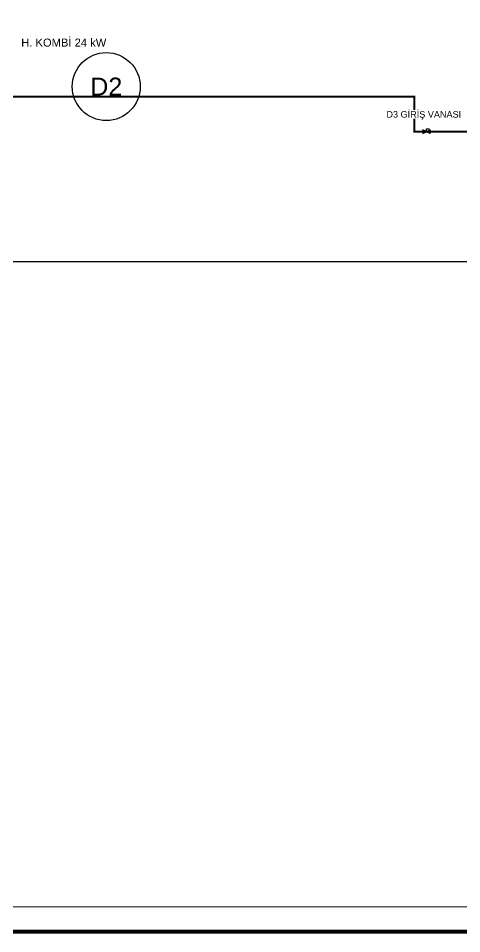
# Model space of a CAD drawing. Header units: centimetres. Extents: x -13133 to 30552, y -2 to 4552.
# Drawn here: x 20212 to 20655, y -2 to 913 of the extents above; entities that cross this region are included whole.
import ezdxf
from ezdxf.enums import TextEntityAlignment as Align

# ---------------------------------------------------------------- set-up
doc = ezdxf.new("R2010")
doc.units = ezdxf.units.CM
for name, color, linetype in [('MTY-VANA', 1, 'CONTINUOUS'), ('ROTAS-CIHAZ', 135, 'CONTINUOUS'), ('ROTAS-PAFTA', 7, 'CONTINUOUS'), ('ROTAS-PISSU-KOLONNO', 211, 'CONTINUOUS'), ('ROTAS-SEMA', 8, 'CONTINUOUS'), ('ROTAS-SOGUKSU-BORU', 5, 'CONTINUOUS'), ('ROTAS-VANA', 1, 'CONTINUOUS')]:
    doc.layers.add(name, color=color, linetype=linetype)
doc.styles.add('MTYCAPLT', font='arial.ttf', dxfattribs={"width": 0.65, "height": 1})
doc.styles.add('ROTAS', font='arial.ttf')

# ---------------------------------------------------------------- blocks, each defined once
blk = doc.blocks.new('MTY-KURESEL VANA')
at = {"layer": 'MTY-VANA'}
for p, q in [((0, 0), (0, 8)), ((0, 8), (8, 8))]:
    blk.add_line(p, q, dxfattribs=at)
blk.add_lwpolyline([(-10, 5), (-10, -5), (10, 5), (10, -5), (-10, 5)], dxfattribs=at)
at = {"layer": 'MTY-VANA', "style": 'MTYCAPLT', "width": 0.65}
blk.add_attdef('CAP', text='', height=10, dxfattribs=at).set_placement((-1.1, 0), align=Align.CENTER)

msp = doc.modelspace()

# ---------------------------------------------------------------- linework, layer by layer
at = {"layer": 'ROTAS-PAFTA'}
for points, const_width in [([(15040, 0), (23060, 0), (23060, 2800), (15040, 2800)], 4), ([(15065, 25), (23035, 25), (23035, 2775), (15065, 2775)], 1)]:
    msp.add_lwpolyline(points, close=True, dxfattribs=dict(at, const_width=const_width))
at = {"layer": 'ROTAS-PISSU-KOLONNO'}
msp.add_circle((20300, 845), 34, dxfattribs=at)
at = {"layer": 'ROTAS-SEMA'}
msp.add_lwpolyline([(15140, 670), (22960, 670)], dxfattribs=at)
at = {"layer": 'ROTAS-SOGUKSU-BORU', "const_width": 2}
for points in [[(15640.05, 835), (20608, 835), (20608, 800), (20640, 800)], [(20640, 800), (22570, 800)]]:
    msp.add_lwpolyline(points, dxfattribs=at)

# ---------------------------------------------------------------- block references
at = {"layer": 'ROTAS-VANA', "xscale": 0.36, "yscale": 0.36}
msp.add_blockref('MTY-KURESEL VANA', (20620, 800), dxfattribs=at)

# ---------------------------------------------------------------- texts
at = {"layer": 'ROTAS-CIHAZ', "style": 'ROTAS'}
msp.add_text('H. KOMBİ 24 kW', height=8, dxfattribs=at).set_placement((20215, 885))
at = {"layer": 'ROTAS-PISSU-KOLONNO', "style": 'ROTAS'}
msp.add_text('D2', height=18, dxfattribs=at).set_placement((20300, 845), align=Align.MIDDLE_CENTER)

# ---------------------------------------------------------------- next in the draw order: wipeouts: each hides what was drawn before it
msp.add_wipeout([(20641.45, 813), (20579, 813), (20579, 821.5), (20641.45, 821.5)])

# ---------------------------------------------------------------- next in the draw order: texts
at = {"layer": 'ROTAS-VANA', "style": 'ROTAS'}
msp.add_text('D3 GİRİŞ VANASI', height=6.5, dxfattribs=at).set_placement((20580, 814))

doc.saveas('drawing.dxf')
